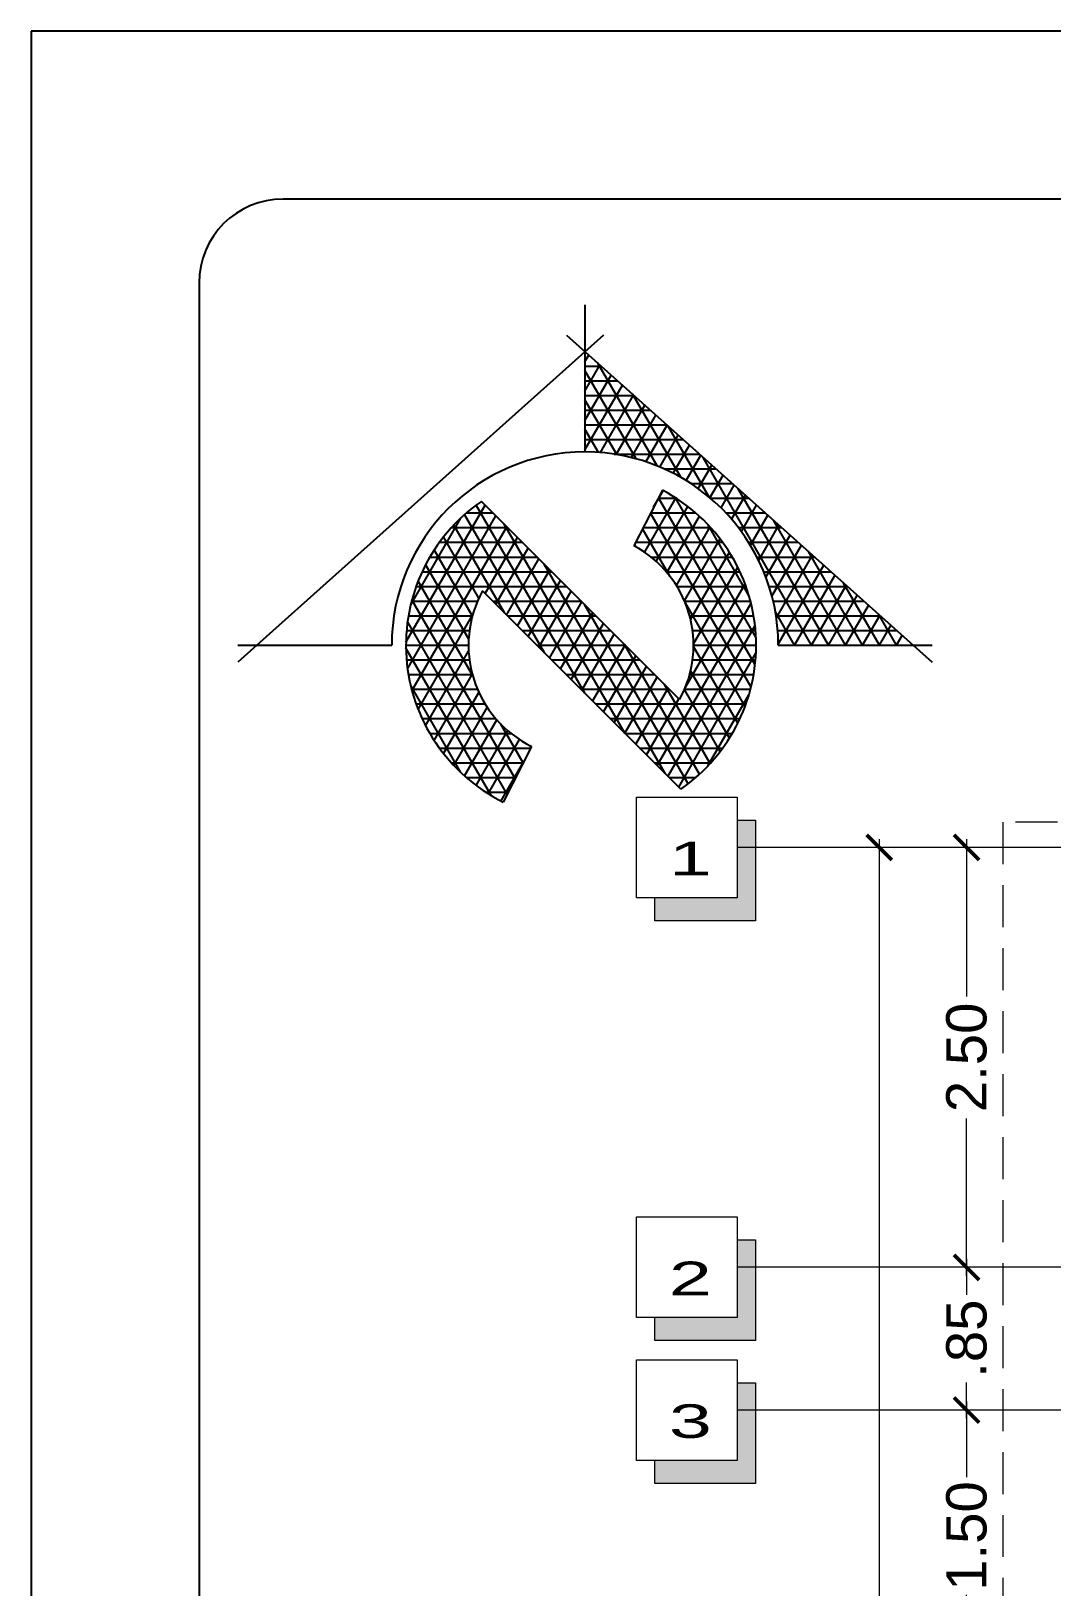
# Model space of a CAD drawing. Header units: millimetres. Extents: x 2647 to 3008, y 1750 to 1934.
# Drawn here: x 2846.8 to 2852.87, y 1892.23 to 1901.49 of the extents above; entities that cross this region are included whole.
import ezdxf

# ---------------------------------------------------------------- set-up
doc = ezdxf.new("R2010")
doc.units = ezdxf.units.MM
doc.linetypes.add('ACAD_ISO02W100', pattern=[15, 12, -3])
doc.linetypes.add('HIDDEN', pattern=[0.375, 0.25, -0.125])
doc.layers.add('.1', color=164, linetype='Continuous', lineweight=5)
doc.layers.add('D', color=135, linetype='Continuous')
doc.styles.add('KA', font='swissck.ttf', dxfattribs={"oblique": 15, "height": 0.25})
doc.styles.get("Standard").update_dxf_attribs({"font": 'arial.ttf'})
doc.dimstyles.new('STANDARD$0', dxfattribs={"dimtxt": 0.15, "dimasz": 0.05, "dimexe": 0.05, "dimexo": 0.05, "dimgap": 0.05, "dimtad": 0, "dimzin": 0, "dimdsep": 46, "dimtxsty": 'Standard', "dimblk": 'DOT', "dimcen": 0.05, "dimdle": 0.05, "dimclrd": 256, "dimclre": 256, "dimclrt": 7, "dimadec": 0, "dimazin": 0, "dimtfac": 1, "dimtix": 1, "dimtofl": 0, "dimtmove": 1, "dimatfit": 0, "dimldrblk": 'OBLIQUE', "dimfxl": 0.05, "dimtolj": 1, "dimtzin": 0, "dimlwd": -1, "dimlwe": -1, "dimarcsym": 0})

# ---------------------------------------------------------------- blocks, each defined once
blk = doc.blocks.new('N2')
at = {"linetype": 'Continuous'}
h = blk.add_hatch(dxfattribs=at)
h.set_pattern_fill('NET3', color=256, scale=0.7, style=0)
h.set_pattern_definition([(0, (-536.70879, -326.41474), (0, 0.0875), []), (60, (-536.70879, -326.41474), (-0.075777223, 0.04375), []), (120, (-536.70879, -326.41474), (-0.075777223, -0.04375), [])])
h.paths.add_polyline_path([(0.5702, -2.8847, 0.563601), (0.4606, -1.1044), (0.2913, -1.4361, -0.418627), (0.5634, -2.3514), (-0.6172, -1.1708, 0.570792), (-0.4873, -2.9614), (-0.318, -2.6298, -0.42861), (-0.6104, -1.7042)])
h.paths.add_polyline_path([(0, -0.2798), (0, -0.8768, -0.414214), (1.151, -2.0278), (1.9535, -2.0278)])
for p, q in [((0, 0), (0, -0.8768)), ((0.1107, -0.1808), (-2.067, -2.1294)), ((-0.1107, -0.1808), (2.067, -2.1294)), ((0.4606, -1.1044), (0.2913, -1.4361)), ((0.5634, -2.3514), (-0.6172, -1.1708)), ((0.5702, -2.8847), (-0.6104, -1.7042)), ((-2.067, -2.0278), (-1.151, -2.0278)), ((1.151, -2.0278), (2.067, -2.0278)), ((-0.318, -2.6298), (-0.4873, -2.9614))]:
    blk.add_line(p, q)
for centre, radius, start, end in [((0, -2.0278), 1.151, 0, 180), ((-0.0235, -2.0278), 1.0425, 304.71344, 62.336), ((-0.0235, -2.0278), 1.0425, 124.71344, 243.58295), ((-0.0235, -2.0278), 0.6702, 331.12762, 61.98959), ((-0.0235, -2.0278), 0.6702, 151.12762, 243.92935)]:
    blk.add_arc(centre, radius, start, end)
blk = doc.blocks.new('_ArchTick')
at = {"color": 0, "linetype": 'ByBlock', "const_width": 0.15}
blk.add_lwpolyline([(-0.5, -0.5), (0.5, 0.5)], dxfattribs=at)
blk = doc.blocks.new('*D213')
at = {"layer": '.1', "ltscale": 0.9, "transparency": 16777216}
for p, q in [((2851.9407, 1896.6306), (2851.6454, 1896.6306)), ((2851.8454, 1896.6806), (2851.8454, 1891.8502)), ((2851.8454, 1886.1306), (2851.8454, 1890.9611)), ((2851.9407, 1886.1806), (2851.6454, 1886.1806))]:
    blk.add_line(p, q, dxfattribs=at)
at = {"layer": 'Defpoints', "color": 0, "ltscale": 0.9, "transparency": 16777216}
for p in [(2852.1407, 1896.6306), (2851.8454, 1886.1806), (2852.1407, 1886.1806)]:
    blk.add_point(p, dxfattribs=at)
at = {"layer": '.1', "ltscale": 0.9, "transparency": 16777216, "xscale": 0.15, "yscale": 0.15, "zscale": 0.15}
for p, rotation in [((2851.8454, 1896.6306), 90), ((2851.8454, 1886.1806), 270)]:
    blk.add_blockref('_ArchTick', p, dxfattribs=dict(at, rotation=rotation))
at = {"layer": '.1', "color": 7, "ltscale": 0.9, "transparency": 16777216, "insert": (2851.8454, 1891.4056), "char_height": 0.24, "attachment_point": 5, "rotation": 90}
blk.add_mtext('10.45', dxfattribs=at)
blk = doc.blocks.new('*D214')
at = {"layer": '.1', "ltscale": 0.9, "transparency": 16777216}
for p, q in [((2852.3657, 1896.6306), (2852.1657, 1896.6306)), ((2852.3657, 1896.6806), (2852.3657, 1895.744)), ((2852.3657, 1894.0806), (2852.3657, 1895.0173)), ((2852.3657, 1894.1306), (2852.1657, 1894.1306))]:
    blk.add_line(p, q, dxfattribs=at)
at = {"layer": 'Defpoints', "color": 0, "ltscale": 0.9, "transparency": 16777216}
for p in [(2852.43, 1896.6306), (2852.3657, 1894.1306), (2852.43, 1894.1306)]:
    blk.add_point(p, dxfattribs=at)
at = {"layer": '.1', "ltscale": 0.9, "transparency": 16777216, "xscale": 0.15, "yscale": 0.15, "zscale": 0.15}
for p, rotation in [((2852.3657, 1896.6306), 90), ((2852.3657, 1894.1306), 270)]:
    blk.add_blockref('_ArchTick', p, dxfattribs=dict(at, rotation=rotation))
at = {"layer": '.1', "color": 7, "lineweight": 5, "ltscale": 0.9, "transparency": 16777216, "insert": (2852.3657, 1895.3806), "char_height": 0.24, "attachment_point": 5, "rotation": 90}
blk.add_mtext('2.50', dxfattribs=at)
blk = doc.blocks.new('*D215')
at = {"layer": '.1', "ltscale": 0.9, "transparency": 16777216}
for p, q in [((2852.3657, 1894.1306), (2852.1657, 1894.1306)), ((2852.3657, 1894.1806), (2852.3657, 1893.9667)), ((2852.3657, 1893.2306), (2852.3657, 1893.4445)), ((2852.3657, 1893.2806), (2852.1657, 1893.2806))]:
    blk.add_line(p, q, dxfattribs=at)
at = {"layer": 'Defpoints', "color": 0, "ltscale": 0.9, "transparency": 16777216}
for p in [(2852.43, 1894.1306), (2852.3657, 1893.2806), (2852.3657, 1893.2806)]:
    blk.add_point(p, dxfattribs=at)
at = {"layer": '.1', "ltscale": 0.9, "transparency": 16777216, "xscale": 0.15, "yscale": 0.15, "zscale": 0.15}
for p, rotation in [((2852.3657, 1894.1306), 90), ((2852.3657, 1893.2806), 270)]:
    blk.add_blockref('_ArchTick', p, dxfattribs=dict(at, rotation=rotation))
at = {"layer": '.1', "color": 7, "lineweight": 5, "ltscale": 0.9, "transparency": 16777216, "insert": (2852.3657, 1893.7056), "char_height": 0.24, "attachment_point": 5, "rotation": 90}
blk.add_mtext('.85', dxfattribs=at)
blk = doc.blocks.new('*D216')
at = {"layer": '.1', "ltscale": 0.9, "transparency": 16777216}
for p, q in [((2852.3657, 1893.3306), (2852.3657, 1892.8806)), ((2852.3657, 1893.2806), (2852.1657, 1893.2806)), ((2852.3657, 1891.7306), (2852.3657, 1892.1806)), ((2852.3657, 1891.7806), (2852.1657, 1891.7806))]:
    blk.add_line(p, q, dxfattribs=at)
at = {"layer": 'Defpoints', "color": 0, "ltscale": 0.9, "transparency": 16777216}
for p in [(2852.3657, 1893.2806), (2852.3657, 1891.7806), (2852.3657, 1891.7806)]:
    blk.add_point(p, dxfattribs=at)
at = {"layer": '.1', "ltscale": 0.9, "transparency": 16777216, "xscale": 0.15, "yscale": 0.15, "zscale": 0.15}
for p, rotation in [((2852.3657, 1893.2806), 90), ((2852.3657, 1891.7806), 270)]:
    blk.add_blockref('_ArchTick', p, dxfattribs=dict(at, rotation=rotation))
at = {"layer": '.1', "color": 7, "lineweight": 5, "ltscale": 0.9, "transparency": 16777216, "insert": (2852.3657, 1892.5306), "char_height": 0.24, "attachment_point": 5, "rotation": 90}
blk.add_mtext('1.50', dxfattribs=at)
blk = doc.blocks.new('kadr')
at = {"ltscale": 0.01}
for p, q in [((280.6928, -212.8251), (250.9928, -212.8251)), ((250.9928, -212.8251), (250.9928, -233.8251)), ((279.1928, -213.8251), (252.4928, -213.8251)), ((251.9928, -214.3251), (251.9928, -232.3251))]:
    blk.add_line(p, q, dxfattribs=at)
blk.add_arc((252.4928, -214.3251), 0.5, 90, 180, dxfattribs=at)
blk = doc.blocks.new('bb')
at = {"color": 1, "linetype": 'ACAD_ISO02W100', "lineweight": 20}
blk.add_blockref('kadr', (63.0984, 15.7863), dxfattribs=at)

msp = doc.modelspace()

# ---------------------------------------------------------------- hatches: boundary and pattern name
at = {"layer": 'D', "linetype": 'Continuous', "lineweight": 5}
for points in [[(2851.1096, 1896.7934), (2851, 1896.7934), (2851, 1896.3308), (2850.5099, 1896.3308), (2850.5099, 1896.1938), (2851.1096, 1896.1938)], [(2851.1096, 1894.2934), (2851, 1894.2934), (2851, 1893.8308), (2850.5099, 1893.8308), (2850.5099, 1893.6938), (2851.1096, 1893.6938)], [(2851.1096, 1893.4434), (2851, 1893.4434), (2851, 1892.9808), (2850.5099, 1892.9808), (2850.5099, 1892.8438), (2851.1096, 1892.8438)]]:
    msp.add_hatch(color=8, dxfattribs=at).paths.add_polyline_path(points)

# ---------------------------------------------------------------- linework, layer by layer
at = {"color": 8, "linetype": 'HIDDEN', "lineweight": 5}
for p, q in [((2852.5814, 1896.7806), (2852.5814, 1891.6306)), ((2853.2814, 1896.7806), (2852.5814, 1896.7806))]:
    msp.add_line(p, q, dxfattribs=at)
at = {"layer": 'D', "color": 8, "linetype": 'Continuous', "lineweight": 5}
for p, q in [((2853.2814, 1896.6306), (2851, 1896.6306)), ((2853.2814, 1894.1306), (2851, 1894.1306)), ((2853.2814, 1893.2806), (2851, 1893.2806))]:
    msp.add_line(p, q, dxfattribs=at)
for points in [[(2850.4004, 1896.9304), (2851, 1896.9304), (2851, 1896.3308), (2850.4004, 1896.3308)], [(2850.4004, 1894.4304), (2851, 1894.4304), (2851, 1893.8308), (2850.4004, 1893.8308)], [(2850.4004, 1893.5804), (2851, 1893.5804), (2851, 1892.9808), (2850.4004, 1892.9808)]]:
    msp.add_lwpolyline(points, close=True, dxfattribs=at)
for points in [[(2851, 1896.7934), (2851.1096, 1896.7934), (2851.1096, 1896.1938), (2850.5099, 1896.1938), (2850.5099, 1896.3308)], [(2851, 1894.2934), (2851.1096, 1894.2934), (2851.1096, 1893.6938), (2850.5099, 1893.6938), (2850.5099, 1893.8308)], [(2851, 1893.4434), (2851.1096, 1893.4434), (2851.1096, 1892.8438), (2850.5099, 1892.8438), (2850.5099, 1892.9808)]]:
    msp.add_lwpolyline(points, dxfattribs=at)

# ---------------------------------------------------------------- block references
at = {"color": 1, "linetype": 'ACAD_ISO02W100', "lineweight": 20}
msp.add_blockref('bb', (2532.7042, 2098.5309), dxfattribs=at)
at = {"layer": 'D', "linetype": 'Continuous'}
msp.add_blockref('N2', (2850.0934, 1899.8627), dxfattribs=at)

# ---------------------------------------------------------------- texts
at = {"layer": 'D', "color": 8, "linetype": 'Continuous', "lineweight": 5, "style": 'KA', "width": 2}
for s, p in [('1', (2850.5934, 1896.4647)), ('2', (2850.5934, 1893.9647)), ('3', (2850.5934, 1893.1147))]:
    msp.add_text(s, height=0.2, dxfattribs=at).set_placement(p)

# ---------------------------------------------------------------- dimensions: what is measured, and where the dimension line sits
at = {"layer": '.1', "color": 8, "ltscale": 0.9}
dim = msp.add_linear_dim(base=(2851.8454, 1886.1806), p1=(2852.1407, 1896.6306), p2=(2852.1407, 1886.1806), angle=90, dimstyle='STANDARD$0', override={"dimtxt": 0.24, "dimasz": 0.15, "dimexe": 0.2, "dimexo": 0.2, "dimzin": 4, "dimblk": 'ArchTick', "dimcen": 0.15, "dimadec": 1, "dimazin": 3, "dimtm": 1e-09, "dimldrblk": 'ArchTick', "dimfxl": 2, "dimfxlon": 1, "dimtolj": 0, "dimarcsym": 1}, dxfattribs=at)
dim.commit()
dim.dimension.update_dxf_attribs({"geometry": '*D213', "text_midpoint": (2851.8454, 1891.4056)})
at = {"layer": '.1', "color": 8, "lineweight": 5, "ltscale": 0.9}
for base, p1, p2, picture, middle in [((2852.3657, 1894.1306), (2852.43, 1896.6306), (2852.43, 1894.1306), '*D214', (2852.3657, 1895.3806)), ((2852.3657, 1891.7806), (2852.3657, 1893.2806), (2852.3657, 1891.7806), '*D216', (2852.3657, 1892.5306))]:
    dim = msp.add_linear_dim(base=base, p1=p1, p2=p2, angle=90, dimstyle='STANDARD$0', override={"dimtxt": 0.24, "dimasz": 0.15, "dimexe": 0.2, "dimexo": 0.2, "dimzin": 4, "dimblk": 'ArchTick', "dimcen": 0.15, "dimadec": 1, "dimazin": 3, "dimtm": 1e-09, "dimldrblk": 'ArchTick', "dimfxl": 2, "dimfxlon": 1, "dimtolj": 0, "dimarcsym": 1}, dxfattribs=at)
    dim.commit()
    dim.dimension.update_dxf_attribs({"geometry": picture, "text_midpoint": middle})
at = {"layer": '.1', "lineweight": 5, "ltscale": 0.9}
dim = msp.add_linear_dim(base=(2852.3657, 1893.2806), p1=(2852.43, 1894.1306), p2=(2852.3657, 1893.2806), angle=90, dimstyle='STANDARD$0', override={"dimtxt": 0.24, "dimasz": 0.15, "dimexe": 0.2, "dimexo": 0.2, "dimzin": 4, "dimblk": 'ArchTick', "dimcen": 0.15, "dimadec": 1, "dimazin": 3, "dimtm": 1e-09, "dimldrblk": 'ArchTick', "dimfxl": 2, "dimfxlon": 1, "dimtolj": 0, "dimarcsym": 1}, dxfattribs=at)
dim.commit()
dim.dimension.update_dxf_attribs({"geometry": '*D215', "text_midpoint": (2852.3657, 1893.7056)})

doc.saveas('drawing.dxf')
